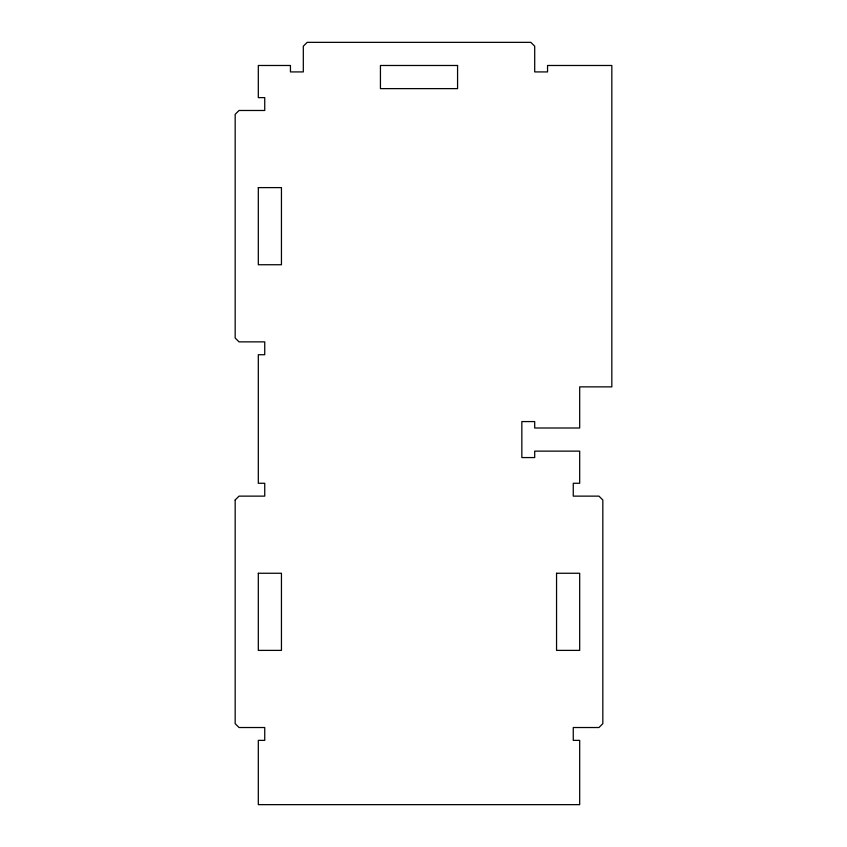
<?xml version="1.0" encoding="UTF-8"?>
<svg xmlns="http://www.w3.org/2000/svg" width="847" height="847" viewBox="0 0 847 847"><rect width="100%" height="100%" fill="white"/><g stroke="black" fill="none" stroke-linecap="round" stroke-linejoin="round"><path stroke-width="1.27" d="M235.17 499.984L235.17 723.666L239.034 727.52L264.74 727.52L264.74 740.373L258.314 740.373L258.314 804.65L579.687 804.65L579.687 740.373L573.26 740.373L573.26 727.52L598.967 727.52L602.831 723.666L602.831 499.984L598.967 496.13L573.26 496.13L573.26 483.277L579.687 483.277L579.687 451.133L534.701 451.133L534.701 457.571L521.837 457.571L521.837 421.573L534.701 421.573L534.701 428L579.687 428L579.687 386.867L611.83 386.867L611.83 65.484L547.554 65.484L547.554 71.921L534.701 71.921L534.701 46.204L530.836 42.35L307.165 42.35L303.311 46.204L303.311 71.921L290.447 71.921L290.447 65.484L258.314 65.484L258.314 97.627L264.74 97.627L264.74 110.481L239.034 110.481L235.17 114.334L235.17 338.017L239.034 341.87L264.74 341.87L264.74 354.724L258.314 354.724L258.314 483.277L264.74 483.277L264.74 496.13L239.034 496.13L235.17 499.984M258.314 573.26L258.314 650.39L281.448 650.39L281.448 573.26L258.314 573.26M258.314 187.611L258.314 264.74L281.448 264.74L281.448 187.611L258.314 187.611M556.553 573.26L556.553 650.39L579.687 650.39L579.687 573.26L556.553 573.26M457.571 65.484L380.441 65.484L380.441 88.628L457.571 88.628L457.571 65.484"/></g></svg>
